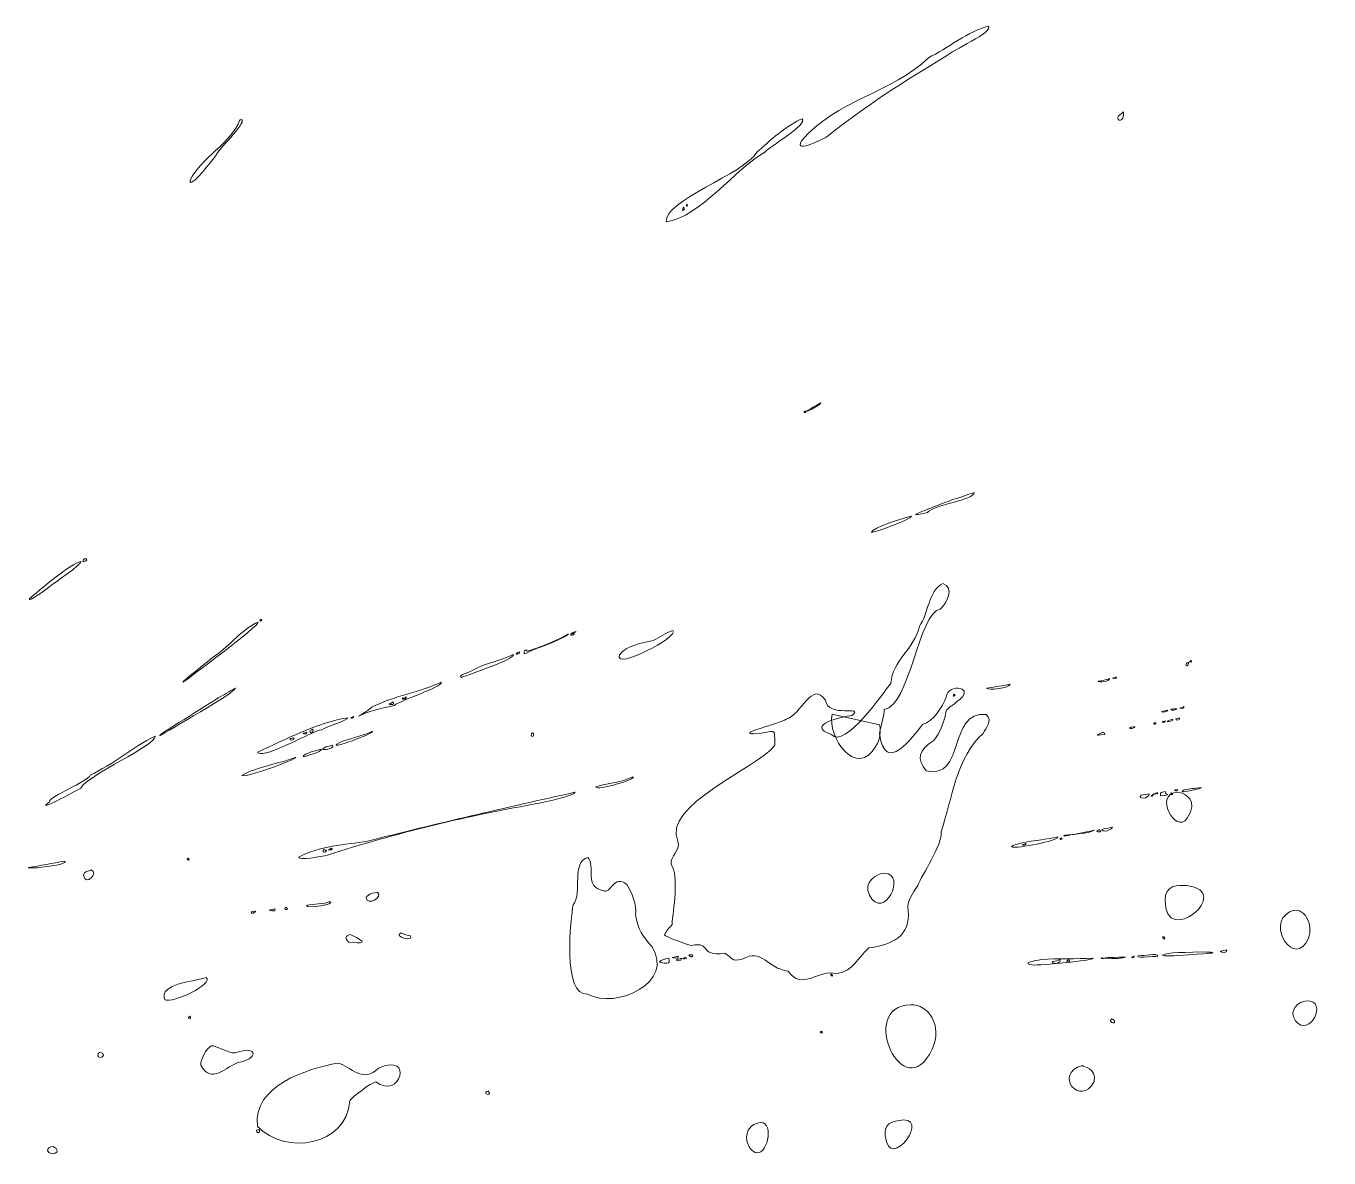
# Model space of a CAD drawing. Header units: inches. Extents: x 3.3 to 4.68, y 5.33 to 6.69.
# Drawn here: x 3.5778 to 3.9693, y 6.346 to 6.686 of the extents above; entities that cross this region are included whole.
import ezdxf

# ---------------------------------------------------------------- set-up
doc = ezdxf.new("R2010")
doc.units = ezdxf.units.IN
doc.header["$MEASUREMENT"] = 0
doc.layers.add('Layer 1', color=7, linetype='Continuous')

msp = doc.modelspace()

# ---------------------------------------------------------------- linework, layer by layer
at = {"layer": 'Layer 1', "lineweight": 0}
for points, knots in [([(3.86694, 6.68605), (3.86137, 6.6847), (3.85441, 6.67917), (3.84901, 6.67653), (3.83794, 6.66587), (3.82122, 6.6638), (3.81087, 6.6516), (3.80838, 6.64727), (3.81818, 6.6527), (3.81843, 6.65274), (3.82986, 6.66198), (3.84189, 6.66959), (3.85441, 6.67706), (3.85555, 6.67852), (3.86906, 6.68439), (3.86694, 6.68605), (3.86694, 6.68605), (3.86694, 6.68605), (3.86694, 6.68605)], [0, 0, 0, 0, 1, 1, 1, 2, 2, 2, 3, 3, 3, 4, 4, 4, 5, 5, 5, 6, 6, 6, 6]), ([(3.90757, 6.66027), (3.90746, 6.66006), (3.90668, 6.65957), (3.90603, 6.65895), (3.90525, 6.65734), (3.90799, 6.65702), (3.90757, 6.66027), (3.90757, 6.66027), (3.90757, 6.66027), (3.90757, 6.66027)], [0, 0, 0, 0, 1, 1, 1, 2, 2, 2, 3, 3, 3, 3]), ([(3.64259, 6.65798), (3.64242, 6.65788), (3.64223, 6.65788), (3.64209, 6.65785), (3.6397, 6.6511), (3.63014, 6.6463), (3.62709, 6.63968), (3.62674, 6.6366), (3.63417, 6.64629), (3.63496, 6.6473), (3.63483, 6.64833), (3.64412, 6.65679), (3.64259, 6.65798), (3.64259, 6.65798), (3.64259, 6.65798), (3.64259, 6.65798)], [0, 0, 0, 0, 1, 1, 1, 2, 2, 2, 3, 3, 3, 4, 4, 4, 5, 5, 5, 5]), ([(3.81104, 6.6582), (3.80703, 6.65664), (3.80073, 6.65126), (3.79743, 6.64815), (3.79362, 6.64156), (3.76941, 6.63357), (3.77018, 6.62727), (3.7803, 6.62852), (3.79104, 6.64335), (3.79985, 6.6482), (3.80104, 6.64973), (3.81302, 6.65667), (3.81104, 6.6582), (3.81104, 6.6582), (3.81104, 6.6582), (3.81104, 6.6582)], [0, 0, 0, 0, 1, 1, 1, 2, 2, 2, 3, 3, 3, 4, 4, 4, 5, 5, 5, 5]), ([(3.77536, 6.63161), (3.77525, 6.63152), (3.77525, 6.63152), (3.77504, 6.63063), (3.77563, 6.63051), (3.77573, 6.63131), (3.77536, 6.63161), (3.77536, 6.63161), (3.77536, 6.63161), (3.77536, 6.63161)], [0, 0, 0, 0, 1, 1, 1, 2, 2, 2, 3, 3, 3, 3]), ([(3.77646, 6.63252), (3.77595, 6.6322), (3.7763, 6.63145), (3.77661, 6.63227), (3.77652, 6.63241), (3.77646, 6.63245), (3.77646, 6.63252), (3.77646, 6.63252), (3.77646, 6.63252), (3.77646, 6.63252)], [0, 0, 0, 0, 1, 1, 1, 2, 2, 2, 3, 3, 3, 3]), ([(3.81668, 6.57286), (3.81599, 6.57258), (3.81003, 6.56908), (3.81382, 6.57086), (3.81437, 6.57124), (3.81669, 6.57254), (3.81668, 6.57286), (3.81668, 6.57286), (3.81668, 6.57286), (3.81668, 6.57286)], [0, 0, 0, 0, 1, 1, 1, 2, 2, 2, 3, 3, 3, 3]), ([(3.81203, 6.57042), (3.81123, 6.57006), (3.81174, 6.56966), (3.81228, 6.57013), (3.81226, 6.57031), (3.81226, 6.57031), (3.81203, 6.57042), (3.81203, 6.57042), (3.81203, 6.57042), (3.81203, 6.57042)], [0, 0, 0, 0, 1, 1, 1, 2, 2, 2, 3, 3, 3, 3]), ([(3.86268, 6.54588), (3.8606, 6.54523), (3.85838, 6.54435), (3.85623, 6.54376), (3.85516, 6.54331), (3.83801, 6.53716), (3.84866, 6.53994), (3.85037, 6.54212), (3.86292, 6.54374), (3.86268, 6.54588), (3.86268, 6.54588), (3.86268, 6.54588), (3.86268, 6.54588)], [0, 0, 0, 0, 1, 1, 1, 2, 2, 2, 3, 3, 3, 4, 4, 4, 4]), ([(3.84391, 6.53881), (3.84246, 6.53849), (3.83169, 6.53539), (3.83188, 6.53384), (3.83279, 6.53402), (3.8438, 6.53769), (3.84391, 6.53881), (3.84391, 6.53881), (3.84391, 6.53881), (3.84391, 6.53881)], [0, 0, 0, 0, 1, 1, 1, 2, 2, 2, 3, 3, 3, 3]), ([(3.59428, 6.52517), (3.59158, 6.52487), (3.5812, 6.51613), (3.57883, 6.514), (3.5778, 6.5123), (3.5851, 6.51771), (3.5855, 6.51817), (3.58561, 6.51826), (3.59492, 6.52456), (3.59428, 6.52517), (3.59428, 6.52517), (3.59428, 6.52517), (3.59428, 6.52517)], [0, 0, 0, 0, 1, 1, 1, 2, 2, 2, 3, 3, 3, 4, 4, 4, 4]), ([(3.59584, 6.52612), (3.5945, 6.52569), (3.59452, 6.52458), (3.59603, 6.52562), (3.59595, 6.5258), (3.59585, 6.52599), (3.59584, 6.52612), (3.59584, 6.52612), (3.59584, 6.52612), (3.59584, 6.52612)], [0, 0, 0, 0, 1, 1, 1, 2, 2, 2, 3, 3, 3, 3]), ([(3.85335, 6.51859), (3.84886, 6.51647), (3.84901, 6.50931), (3.84625, 6.50573), (3.84496, 6.49917), (3.83807, 6.49525), (3.83769, 6.48861), (3.83533, 6.48555), (3.82369, 6.4687), (3.81985, 6.47317), (3.81173, 6.47605), (3.82304, 6.4787), (3.82598, 6.47887), (3.83, 6.48213), (3.81874, 6.47797), (3.81805, 6.48348), (3.81392, 6.48969), (3.81078, 6.47896), (3.80619, 6.47776), (3.80419, 6.47644), (3.79144, 6.47348), (3.79639, 6.47335), (3.80363, 6.47401), (3.80253, 6.47591), (3.80286, 6.46996), (3.79758, 6.46319), (3.76864, 6.45177), (3.77371, 6.44113), (3.77447, 6.43808), (3.77135, 6.43683), (3.77166, 6.43419), (3.77412, 6.43073), (3.77224, 6.42042), (3.77192, 6.41612), (3.77116, 6.41509), (3.7702, 6.41418), (3.76963, 6.41298), (3.76965, 6.41266), (3.77652, 6.40988), (3.77766, 6.40984), (3.78436, 6.41099), (3.77951, 6.40644), (3.78775, 6.40746), (3.7902, 6.40627), (3.78952, 6.40479), (3.79302, 6.40569), (3.79909, 6.4092), (3.80036, 6.40289), (3.80679, 6.40213), (3.81098, 6.3958), (3.81638, 6.40317), (3.82119, 6.40126), (3.82693, 6.40237), (3.82728, 6.40584), (3.83103, 6.40906), (3.83785, 6.40991), (3.8438, 6.41263), (3.84285, 6.42033), (3.8425, 6.42331), (3.84416, 6.42537), (3.84583, 6.42782), (3.84699, 6.43119), (3.85324, 6.44005), (3.85278, 6.44396), (3.85604, 6.45377), (3.85749, 6.46666), (3.86546, 6.47351), (3.86594, 6.47488), (3.8686, 6.47737), (3.86628, 6.4792), (3.85484, 6.48055), (3.86013, 6.45947), (3.84833, 6.46229), (3.84527, 6.46585), (3.84611, 6.46859), (3.85064, 6.47141), (3.85261, 6.47416), (3.85318, 6.47593), (3.85415, 6.47915), (3.85418, 6.48159), (3.85616, 6.48145), (3.85742, 6.48305), (3.86399, 6.48741), (3.85467, 6.48882), (3.85434, 6.48445), (3.85304, 6.48132), (3.85076, 6.47736), (3.84715, 6.47619), (3.84433, 6.4726), (3.83587, 6.46077), (3.83432, 6.47341), (3.83438, 6.47506), (3.83586, 6.47952), (3.83571, 6.48075), (3.84342, 6.48172), (3.84604, 6.51008), (3.85253, 6.51087), (3.85448, 6.51267), (3.85699, 6.51734), (3.85335, 6.51859), (3.85335, 6.51859), (3.85335, 6.51859), (3.85335, 6.51859)], [0, 0, 0, 0, 1, 1, 1, 2, 2, 2, 3, 3, 3, 4, 4, 4, 5, 5, 5, 6, 6, 6, 7, 7, 7, 8, 8, 8, 9, 9, 9, 10, 10, 10, 11, 11, 11, 12, 12, 12, 13, 13, 13, 14, 14, 14, 15, 15, 15, 16, 16, 16, 17, 17, 17, 18, 18, 18, 19, 19, 19, 20, 20, 20, 21, 21, 21, 22, 22, 22, 23, 23, 23, 24, 24, 24, 25, 25, 25, 26, 26, 26, 27, 27, 27, 28, 28, 28, 29, 29, 29, 30, 30, 30, 31, 31, 31, 32, 32, 32, 33, 33, 33, 34, 34, 34, 34]), ([(3.64846, 6.50787), (3.64775, 6.50759), (3.64811, 6.50684), (3.64864, 6.50751), (3.64856, 6.5076), (3.64846, 6.50773), (3.64846, 6.50787), (3.64846, 6.50787), (3.64846, 6.50787), (3.64846, 6.50787)], [0, 0, 0, 0, 1, 1, 1, 2, 2, 2, 3, 3, 3, 3]), ([(3.64758, 6.50695), (3.64338, 6.5054), (3.6387, 6.49961), (3.63468, 6.49695), (3.63402, 6.49639), (3.62423, 6.4888), (3.62493, 6.4889), (3.62652, 6.48992), (3.64772, 6.50581), (3.64758, 6.50695), (3.64758, 6.50695), (3.64758, 6.50695), (3.64758, 6.50695)], [0, 0, 0, 0, 1, 1, 1, 2, 2, 2, 3, 3, 3, 4, 4, 4, 4]), ([(3.74086, 6.50349), (3.73786, 6.50153), (3.73074, 6.49888), (3.72841, 6.4982), (3.72781, 6.49984), (3.7263, 6.49595), (3.72906, 6.49816), (3.7305, 6.49873), (3.74095, 6.50252), (3.74086, 6.50349), (3.74086, 6.50349), (3.74086, 6.50349), (3.74086, 6.50349)], [0, 0, 0, 0, 1, 1, 1, 2, 2, 2, 3, 3, 3, 4, 4, 4, 4]), ([(3.74288, 6.50414), (3.74067, 6.50334), (3.74147, 6.50264), (3.74262, 6.5034), (3.74041, 6.50363), (3.74388, 6.50394), (3.74288, 6.50414), (3.74288, 6.50414), (3.74288, 6.50414), (3.74288, 6.50414)], [0, 0, 0, 0, 1, 1, 1, 2, 2, 2, 3, 3, 3, 3]), ([(3.77219, 6.50441), (3.76995, 6.50381), (3.76836, 6.50242), (3.7663, 6.50144), (3.76279, 6.50068), (3.75833, 6.49999), (3.75612, 6.49714), (3.75437, 6.49219), (3.77431, 6.50274), (3.77219, 6.50441), (3.77219, 6.50441), (3.77219, 6.50441), (3.77219, 6.50441)], [0, 0, 0, 0, 1, 1, 1, 2, 2, 2, 3, 3, 3, 4, 4, 4, 4]), ([(3.72431, 6.49723), (3.72055, 6.49545), (3.71612, 6.49464), (3.71242, 6.49276), (3.7119, 6.49208), (3.70704, 6.4909), (3.70865, 6.49036), (3.71128, 6.49134), (3.72447, 6.49574), (3.72431, 6.49723), (3.72431, 6.49723), (3.72431, 6.49723), (3.72431, 6.49723)], [0, 0, 0, 0, 1, 1, 1, 2, 2, 2, 3, 3, 3, 4, 4, 4, 4]), ([(3.72617, 6.49806), (3.72579, 6.49788), (3.72542, 6.4977), (3.72511, 6.49759), (3.72493, 6.49698), (3.72628, 6.49729), (3.72617, 6.49806), (3.72617, 6.49806), (3.72617, 6.49806), (3.72617, 6.49806)], [0, 0, 0, 0, 1, 1, 1, 2, 2, 2, 3, 3, 3, 3]), ([(3.92796, 6.49555), (3.92779, 6.49533), (3.9276, 6.49519), (3.92742, 6.49504), (3.92806, 6.49472), (3.92805, 6.49484), (3.92796, 6.49555), (3.92796, 6.49555), (3.92796, 6.49555), (3.92796, 6.49555)], [0, 0, 0, 0, 1, 1, 1, 2, 2, 2, 3, 3, 3, 3]), ([(3.9271, 6.49493), (3.92661, 6.49468), (3.92631, 6.49451), (3.92636, 6.49399), (3.92704, 6.49346), (3.92715, 6.4946), (3.9271, 6.49493), (3.9271, 6.49493), (3.9271, 6.49493), (3.9271, 6.49493)], [0, 0, 0, 0, 1, 1, 1, 2, 2, 2, 3, 3, 3, 3]), ([(3.70262, 6.48891), (3.69655, 6.48602), (3.68814, 6.48474), (3.68168, 6.48138), (3.67546, 6.47651), (3.67575, 6.47932), (3.68849, 6.48195), (3.69038, 6.48355), (3.7028, 6.4874), (3.70262, 6.48891), (3.70262, 6.48891), (3.70262, 6.48891), (3.70262, 6.48891)], [0, 0, 0, 0, 1, 1, 1, 2, 2, 2, 3, 3, 3, 4, 4, 4, 4]), ([(3.87354, 6.48828), (3.87278, 6.48808), (3.87278, 6.48808), (3.86644, 6.48715), (3.86656, 6.48619), (3.87367, 6.48727), (3.87354, 6.48828), (3.87354, 6.48828), (3.87354, 6.48828), (3.87354, 6.48828)], [0, 0, 0, 0, 1, 1, 1, 2, 2, 2, 3, 3, 3, 3]), ([(3.90336, 6.49), (3.90234, 6.4895), (3.90106, 6.48939), (3.89996, 6.48926), (3.90001, 6.48881), (3.90347, 6.4891), (3.90336, 6.49), (3.90336, 6.49), (3.90336, 6.49), (3.90336, 6.49)], [0, 0, 0, 0, 1, 1, 1, 2, 2, 2, 3, 3, 3, 3]), ([(3.90553, 6.49046), (3.90507, 6.49036), (3.90469, 6.49023), (3.90432, 6.49013), (3.90436, 6.48992), (3.90564, 6.48963), (3.90553, 6.49046), (3.90553, 6.49046), (3.90553, 6.49046), (3.90553, 6.49046)], [0, 0, 0, 0, 1, 1, 1, 2, 2, 2, 3, 3, 3, 3]), ([(3.64069, 6.48715), (3.63889, 6.48627), (3.63725, 6.48502), (3.63553, 6.4842), (3.63273, 6.4823), (3.61686, 6.47269), (3.61797, 6.47283), (3.6201, 6.47415), (3.64084, 6.48585), (3.64069, 6.48715), (3.64069, 6.48715), (3.64069, 6.48715), (3.64069, 6.48715)], [0, 0, 0, 0, 1, 1, 1, 2, 2, 2, 3, 3, 3, 4, 4, 4, 4]), ([(3.69204, 6.48448), (3.69179, 6.48433), (3.69164, 6.48417), (3.69142, 6.48409), (3.68971, 6.48426), (3.69221, 6.48319), (3.69204, 6.48448), (3.69204, 6.48448), (3.69204, 6.48448), (3.69204, 6.48448)], [0, 0, 0, 0, 1, 1, 1, 2, 2, 2, 3, 3, 3, 3]), ([(3.85666, 6.48528), (3.85659, 6.48523), (3.85638, 6.48499), (3.8564, 6.48473), (3.85739, 6.48486), (3.85691, 6.48492), (3.85666, 6.48528), (3.85666, 6.48528), (3.85666, 6.48528), (3.85666, 6.48528)], [0, 0, 0, 0, 1, 1, 1, 2, 2, 2, 3, 3, 3, 3]), ([(3.68795, 6.48299), (3.6877, 6.48277), (3.68753, 6.48262), (3.68735, 6.48246), (3.68561, 6.48225), (3.68939, 6.48184), (3.68795, 6.48299), (3.68795, 6.48299), (3.68795, 6.48299), (3.68795, 6.48299)], [0, 0, 0, 0, 1, 1, 1, 2, 2, 2, 3, 3, 3, 3]), ([(3.92093, 6.48054), (3.92029, 6.48038), (3.91964, 6.48024), (3.91908, 6.48012), (3.91914, 6.47965), (3.92097, 6.48009), (3.92093, 6.48054), (3.92093, 6.48054), (3.92093, 6.48054), (3.92093, 6.48054)], [0, 0, 0, 0, 1, 1, 1, 2, 2, 2, 3, 3, 3, 3]), ([(3.92357, 6.48105), (3.92297, 6.48091), (3.9224, 6.48084), (3.92186, 6.48077), (3.92196, 6.48013), (3.92362, 6.4806), (3.92357, 6.48105), (3.92357, 6.48105), (3.92357, 6.48105), (3.92357, 6.48105)], [0, 0, 0, 0, 1, 1, 1, 2, 2, 2, 3, 3, 3, 3]), ([(3.92573, 6.48157), (3.92529, 6.4814), (3.9249, 6.48128), (3.92453, 6.48116), (3.92455, 6.48111), (3.9262, 6.4808), (3.92573, 6.48157), (3.92573, 6.48157), (3.92573, 6.48157), (3.92573, 6.48157)], [0, 0, 0, 0, 1, 1, 1, 2, 2, 2, 3, 3, 3, 3]), ([(3.67437, 6.47822), (3.66498, 6.47654), (3.65606, 6.47187), (3.64746, 6.46792), (3.64743, 6.46772), (3.64743, 6.46759), (3.64771, 6.46762), (3.64967, 6.46608), (3.66389, 6.47427), (3.66664, 6.47464), (3.66793, 6.47558), (3.67479, 6.47755), (3.67437, 6.47822), (3.67437, 6.47822), (3.67437, 6.47822), (3.67437, 6.47822)], [0, 0, 0, 0, 1, 1, 1, 2, 2, 2, 3, 3, 3, 4, 4, 4, 5, 5, 5, 5]), ([(3.67627, 6.47858), (3.67593, 6.47847), (3.6756, 6.47837), (3.67536, 6.47827), (3.6754, 6.47776), (3.67628, 6.47833), (3.67627, 6.47858), (3.67627, 6.47858), (3.67627, 6.47858), (3.67627, 6.47858)], [0, 0, 0, 0, 1, 1, 1, 2, 2, 2, 3, 3, 3, 3]), ([(3.8332, 6.46965), (3.83453, 6.4719), (3.83474, 6.47409), (3.83432, 6.4761), (3.83432, 6.4761), (3.82005, 6.47932), (3.82005, 6.47932), (3.81841, 6.47231), (3.82746, 6.45978), (3.8332, 6.46965)], [0, 0, 0, 0, 1, 1, 1, 2, 2, 2, 3, 3, 3, 3]), ([(3.9171, 6.47676), (3.91635, 6.47641), (3.91686, 6.47601), (3.91734, 6.47647), (3.9173, 6.47666), (3.9173, 6.47666), (3.9171, 6.47676), (3.9171, 6.47676), (3.9171, 6.47676), (3.9171, 6.47676)], [0, 0, 0, 0, 1, 1, 1, 2, 2, 2, 3, 3, 3, 3]), ([(3.92019, 6.47728), (3.91988, 6.47719), (3.91956, 6.47708), (3.91924, 6.47704), (3.91901, 6.47673), (3.92027, 6.4767), (3.92019, 6.47728), (3.92019, 6.47728), (3.92019, 6.47728), (3.92019, 6.47728)], [0, 0, 0, 0, 1, 1, 1, 2, 2, 2, 3, 3, 3, 3]), ([(3.92243, 6.47776), (3.92219, 6.47773), (3.92074, 6.47736), (3.92076, 6.47709), (3.92129, 6.47709), (3.92253, 6.47712), (3.92243, 6.47776), (3.92243, 6.47776), (3.92243, 6.47776), (3.92243, 6.47776)], [0, 0, 0, 0, 1, 1, 1, 2, 2, 2, 3, 3, 3, 3]), ([(3.92451, 6.47815), (3.92407, 6.47802), (3.92368, 6.47793), (3.92329, 6.47786), (3.923, 6.47751), (3.92463, 6.47729), (3.92451, 6.47815), (3.92451, 6.47815), (3.92451, 6.47815), (3.92451, 6.47815)], [0, 0, 0, 0, 1, 1, 1, 2, 2, 2, 3, 3, 3, 3]), ([(3.61659, 6.47266), (3.60993, 6.46954), (3.60379, 6.46402), (3.59711, 6.46103), (3.59638, 6.45896), (3.58466, 6.45463), (3.58489, 6.45299), (3.57974, 6.44921), (3.59271, 6.45616), (3.59424, 6.45712), (3.59654, 6.46116), (3.61693, 6.46998), (3.61659, 6.47266), (3.61659, 6.47266), (3.61659, 6.47266), (3.61659, 6.47266)], [0, 0, 0, 0, 1, 1, 1, 2, 2, 2, 3, 3, 3, 4, 4, 4, 5, 5, 5, 5]), ([(3.65834, 6.47222), (3.65796, 6.47211), (3.65757, 6.47198), (3.65719, 6.47195), (3.65671, 6.47135), (3.65845, 6.47137), (3.65834, 6.47222), (3.65834, 6.47222), (3.65834, 6.47222), (3.65834, 6.47222)], [0, 0, 0, 0, 1, 1, 1, 2, 2, 2, 3, 3, 3, 3]), ([(3.66222, 6.47388), (3.66191, 6.47371), (3.66191, 6.47371), (3.66111, 6.47362), (3.661, 6.47314), (3.66229, 6.47323), (3.66222, 6.47388), (3.66222, 6.47388), (3.66222, 6.47388), (3.66222, 6.47388)], [0, 0, 0, 0, 1, 1, 1, 2, 2, 2, 3, 3, 3, 3]), ([(3.66387, 6.47476), (3.66332, 6.47449), (3.66332, 6.47449), (3.66305, 6.47419), (3.66313, 6.47327), (3.66462, 6.47418), (3.66387, 6.47476), (3.66387, 6.47476), (3.66387, 6.47476), (3.66387, 6.47476)], [0, 0, 0, 0, 1, 1, 1, 2, 2, 2, 3, 3, 3, 3]), ([(3.68193, 6.47416), (3.67917, 6.47301), (3.67604, 6.47212), (3.6732, 6.47129), (3.66492, 6.46737), (3.68205, 6.47317), (3.68193, 6.47416), (3.68193, 6.47416), (3.68193, 6.47416), (3.68193, 6.47416)], [0, 0, 0, 0, 1, 1, 1, 2, 2, 2, 3, 3, 3, 3]), ([(3.72991, 6.4737), (3.72891, 6.47285), (3.73047, 6.47186), (3.73028, 6.47355), (3.73013, 6.47359), (3.72997, 6.47365), (3.72991, 6.4737), (3.72991, 6.4737), (3.72991, 6.4737), (3.72991, 6.4737)], [0, 0, 0, 0, 1, 1, 1, 2, 2, 2, 3, 3, 3, 3]), ([(3.9012, 6.47381), (3.9003, 6.47324), (3.89811, 6.4727), (3.90203, 6.47319), (3.9018, 6.47363), (3.90194, 6.47391), (3.9012, 6.47381), (3.9012, 6.47381), (3.9012, 6.47381), (3.9012, 6.47381)], [0, 0, 0, 0, 1, 1, 1, 2, 2, 2, 3, 3, 3, 3]), ([(3.9101, 6.47544), (3.90971, 6.47531), (3.90945, 6.47542), (3.90949, 6.47496), (3.91075, 6.475), (3.91191, 6.47566), (3.9101, 6.47544), (3.9101, 6.47544), (3.9101, 6.47544), (3.9101, 6.47544)], [0, 0, 0, 0, 1, 1, 1, 2, 2, 2, 3, 3, 3, 3]), ([(3.66659, 6.46882), (3.6657, 6.46857), (3.66096, 6.46748), (3.66108, 6.46657), (3.66158, 6.46657), (3.66669, 6.46792), (3.66659, 6.46882), (3.66659, 6.46882), (3.66659, 6.46882), (3.66659, 6.46882)], [0, 0, 0, 0, 1, 1, 1, 2, 2, 2, 3, 3, 3, 3]), ([(3.66992, 6.47004), (3.66885, 6.46963), (3.66885, 6.46963), (3.66787, 6.46946), (3.66471, 6.46795), (3.67098, 6.46877), (3.66992, 6.47004), (3.66992, 6.47004), (3.66992, 6.47004), (3.66992, 6.47004)], [0, 0, 0, 0, 1, 1, 1, 2, 2, 2, 3, 3, 3, 3]), ([(3.65887, 6.46636), (3.65359, 6.46433), (3.64754, 6.46364), (3.64262, 6.46091), (3.64327, 6.45995), (3.65951, 6.46585), (3.65887, 6.46636), (3.65887, 6.46636), (3.65887, 6.46636), (3.65887, 6.46636)], [0, 0, 0, 0, 1, 1, 1, 2, 2, 2, 3, 3, 3, 3]), ([(3.76019, 6.46052), (3.75713, 6.45888), (3.75235, 6.45844), (3.74904, 6.45751), (3.74889, 6.45602), (3.76181, 6.45992), (3.76019, 6.46052), (3.76019, 6.46052), (3.76019, 6.46052), (3.76019, 6.46052)], [0, 0, 0, 0, 1, 1, 1, 2, 2, 2, 3, 3, 3, 3]), ([(3.92361, 6.45664), (3.92329, 6.4566), (3.92303, 6.45658), (3.92278, 6.45652), (3.92323, 6.45599), (3.92424, 6.45645), (3.92361, 6.45664), (3.92361, 6.45664), (3.92361, 6.45664), (3.92361, 6.45664)], [0, 0, 0, 0, 1, 1, 1, 2, 2, 2, 3, 3, 3, 3]), ([(3.92948, 6.45711), (3.92852, 6.45685), (3.92529, 6.4569), (3.92537, 6.45613), (3.92383, 6.45541), (3.935, 6.45777), (3.92948, 6.45711), (3.92948, 6.45711), (3.92948, 6.45711), (3.92948, 6.45711)], [0, 0, 0, 0, 1, 1, 1, 2, 2, 2, 3, 3, 3, 3]), ([(3.7428, 6.45585), (3.72196, 6.45119), (3.70114, 6.44649), (3.68042, 6.44111), (3.67381, 6.44016), (3.6657, 6.43962), (3.65979, 6.43638), (3.65957, 6.43511), (3.66678, 6.4367), (3.66835, 6.43691), (3.68821, 6.44345), (3.71148, 6.44904), (3.73212, 6.45256), (3.73334, 6.45285), (3.74291, 6.4549), (3.7428, 6.45585), (3.7428, 6.45585), (3.7428, 6.45585), (3.7428, 6.45585)], [0, 0, 0, 0, 1, 1, 1, 2, 2, 2, 3, 3, 3, 4, 4, 4, 5, 5, 5, 6, 6, 6, 6]), ([(3.91535, 6.45536), (3.91452, 6.45517), (3.91375, 6.45509), (3.91295, 6.455), (3.91147, 6.45374), (3.91528, 6.45376), (3.91535, 6.45536), (3.91535, 6.45536), (3.91535, 6.45536), (3.91535, 6.45536)], [0, 0, 0, 0, 1, 1, 1, 2, 2, 2, 3, 3, 3, 3]), ([(3.91779, 6.45578), (3.91471, 6.4546), (3.91637, 6.45441), (3.9164, 6.45484), (3.91649, 6.45574), (3.91858, 6.45517), (3.91779, 6.45578), (3.91779, 6.45578), (3.91779, 6.45578), (3.91779, 6.45578)], [0, 0, 0, 0, 1, 1, 1, 2, 2, 2, 3, 3, 3, 3]), ([(3.92673, 6.44803), (3.9303, 6.4532), (3.92609, 6.45582), (3.92394, 6.4558), (3.91641, 6.45569), (3.92318, 6.44293), (3.92673, 6.44803)], [0, 0, 0, 0, 1, 1, 1, 2, 2, 2, 2]), ([(3.92007, 6.45608), (3.91893, 6.45566), (3.91852, 6.45613), (3.91871, 6.45479), (3.92228, 6.45521), (3.92021, 6.45484), (3.92007, 6.45608), (3.92007, 6.45608), (3.92007, 6.45608), (3.92007, 6.45608)], [0, 0, 0, 0, 1, 1, 1, 2, 2, 2, 3, 3, 3, 3]), ([(3.92201, 6.45565), (3.92112, 6.45508), (3.92243, 6.45498), (3.92238, 6.45544), (3.92224, 6.45553), (3.92209, 6.45559), (3.92201, 6.45565), (3.92201, 6.45565), (3.92201, 6.45565), (3.92201, 6.45565)], [0, 0, 0, 0, 1, 1, 1, 2, 2, 2, 3, 3, 3, 3]), ([(3.90408, 6.44539), (3.90313, 6.44509), (3.90203, 6.44481), (3.90104, 6.4447), (3.90203, 6.44318), (3.90516, 6.44554), (3.90408, 6.44539), (3.90408, 6.44539), (3.90408, 6.44539), (3.90408, 6.44539)], [0, 0, 0, 0, 1, 1, 1, 2, 2, 2, 3, 3, 3, 3]), ([(3.88786, 6.44241), (3.88529, 6.44176), (3.87379, 6.44059), (3.8739, 6.43944), (3.87577, 6.4388), (3.88798, 6.4413), (3.88786, 6.44241), (3.88786, 6.44241), (3.88786, 6.44241), (3.88786, 6.44241)], [0, 0, 0, 0, 1, 1, 1, 2, 2, 2, 3, 3, 3, 3]), ([(3.89891, 6.44442), (3.89661, 6.44335), (3.89273, 6.44327), (3.89001, 6.44297), (3.88751, 6.44195), (3.89912, 6.44452), (3.89891, 6.44442), (3.89891, 6.44442), (3.89891, 6.44442), (3.89891, 6.44442)], [0, 0, 0, 0, 1, 1, 1, 2, 2, 2, 3, 3, 3, 3]), ([(3.889, 6.44213), (3.88882, 6.44206), (3.88863, 6.44196), (3.88848, 6.44195), (3.88859, 6.44105), (3.88953, 6.44221), (3.889, 6.44213), (3.889, 6.44213), (3.889, 6.44213), (3.889, 6.44213)], [0, 0, 0, 0, 1, 1, 1, 2, 2, 2, 3, 3, 3, 3]), ([(3.90042, 6.44461), (3.89914, 6.44419), (3.89944, 6.44383), (3.90068, 6.444), (3.90091, 6.44428), (3.90046, 6.44423), (3.90042, 6.44461), (3.90042, 6.44461), (3.90042, 6.44461), (3.90042, 6.44461)], [0, 0, 0, 0, 1, 1, 1, 2, 2, 2, 3, 3, 3, 3]), ([(3.66743, 6.43865), (3.66631, 6.43792), (3.66791, 6.43732), (3.6681, 6.43848), (3.66787, 6.43831), (3.66759, 6.43848), (3.66743, 6.43865), (3.66743, 6.43865), (3.66743, 6.43865), (3.66743, 6.43865)], [0, 0, 0, 0, 1, 1, 1, 2, 2, 2, 3, 3, 3, 3]), ([(3.66961, 6.43905), (3.66923, 6.43887), (3.66895, 6.4387), (3.66863, 6.43855), (3.66903, 6.43837), (3.67037, 6.43867), (3.66961, 6.43905), (3.66961, 6.43905), (3.66961, 6.43905), (3.66961, 6.43905)], [0, 0, 0, 0, 1, 1, 1, 2, 2, 2, 3, 3, 3, 3]), ([(3.87835, 6.4405), (3.87796, 6.44033), (3.87758, 6.44021), (3.87725, 6.4401), (3.87702, 6.43981), (3.87843, 6.43985), (3.87835, 6.4405), (3.87835, 6.4405), (3.87835, 6.4405), (3.87835, 6.4405)], [0, 0, 0, 0, 1, 1, 1, 2, 2, 2, 3, 3, 3, 3]), ([(3.58945, 6.43515), (3.58576, 6.43448), (3.58209, 6.43382), (3.5785, 6.43324), (3.57802, 6.43264), (3.59087, 6.43399), (3.58945, 6.43515), (3.58945, 6.43515), (3.58945, 6.43515), (3.58945, 6.43515)], [0, 0, 0, 0, 1, 1, 1, 2, 2, 2, 3, 3, 3, 3]), ([(3.62652, 6.43609), (3.62577, 6.4356), (3.62682, 6.4352), (3.62678, 6.43565), (3.62675, 6.43593), (3.62675, 6.43593), (3.62652, 6.43609), (3.62652, 6.43609), (3.62652, 6.43609), (3.62652, 6.43609)], [0, 0, 0, 0, 1, 1, 1, 2, 2, 2, 3, 3, 3, 3]), ([(3.74666, 6.43627), (3.74144, 6.43483), (3.74512, 6.42574), (3.74223, 6.42202), (3.7414, 6.41857), (3.73888, 6.39429), (3.74654, 6.39523), (3.75517, 6.39042), (3.77296, 6.39882), (3.76581, 6.40953), (3.76314, 6.41263), (3.76165, 6.41448), (3.76097, 6.41914), (3.76143, 6.4217), (3.75979, 6.42595), (3.75834, 6.42815), (3.75458, 6.43144), (3.75328, 6.42483), (3.75132, 6.42635), (3.74536, 6.42709), (3.74906, 6.43373), (3.74666, 6.43627), (3.74666, 6.43627), (3.74666, 6.43627), (3.74666, 6.43627)], [0, 0, 0, 0, 1, 1, 1, 2, 2, 2, 3, 3, 3, 4, 4, 4, 5, 5, 5, 6, 6, 6, 7, 7, 7, 8, 8, 8, 8]), ([(3.59734, 6.4325), (3.59639, 6.43219), (3.5953, 6.43205), (3.59509, 6.43089), (3.59553, 6.42738), (3.59987, 6.4318), (3.59734, 6.4325), (3.59734, 6.4325), (3.59734, 6.4325), (3.59734, 6.4325)], [0, 0, 0, 0, 1, 1, 1, 2, 2, 2, 3, 3, 3, 3]), ([(3.83577, 6.43152), (3.83356, 6.43157), (3.82914, 6.42877), (3.83126, 6.42493), (3.83563, 6.41687), (3.84253, 6.43137), (3.83577, 6.43152)], [0, 0, 0, 0, 1, 1, 1, 2, 2, 2, 2]), ([(3.68343, 6.42583), (3.68221, 6.4256), (3.68072, 6.42541), (3.68001, 6.4242), (3.68034, 6.42147), (3.6853, 6.42434), (3.68343, 6.42583), (3.68343, 6.42583), (3.68343, 6.42583), (3.68343, 6.42583)], [0, 0, 0, 0, 1, 1, 1, 2, 2, 2, 3, 3, 3, 3]), ([(3.92007, 6.42348), (3.91996, 6.40844), (3.94124, 6.42622), (3.92658, 6.4278), (3.924, 6.42809), (3.92007, 6.4279), (3.92007, 6.42348)], [0, 0, 0, 0, 1, 1, 1, 2, 2, 2, 2]), ([(3.65573, 6.42128), (3.65518, 6.42056), (3.65645, 6.42032), (3.65639, 6.42095), (3.6562, 6.42094), (3.6561, 6.42112), (3.65573, 6.42128), (3.65573, 6.42128), (3.65573, 6.42128), (3.65573, 6.42128)], [0, 0, 0, 0, 1, 1, 1, 2, 2, 2, 3, 3, 3, 3]), ([(3.66896, 6.42302), (3.66755, 6.42213), (3.66404, 6.42237), (3.66206, 6.42185), (3.66166, 6.42076), (3.67141, 6.42216), (3.66896, 6.42302), (3.66896, 6.42302), (3.66896, 6.42302), (3.66896, 6.42302)], [0, 0, 0, 0, 1, 1, 1, 2, 2, 2, 3, 3, 3, 3]), ([(3.96316, 6.41197), (3.96482, 6.41579), (3.96189, 6.42225), (3.95749, 6.41988), (3.95037, 6.41609), (3.95904, 6.40264), (3.96316, 6.41197)], [0, 0, 0, 0, 1, 1, 1, 2, 2, 2, 2]), ([(3.6468, 6.42016), (3.64564, 6.41994), (3.64564, 6.41994), (3.6454, 6.41979), (3.64549, 6.41909), (3.64666, 6.41975), (3.6468, 6.42016), (3.6468, 6.42016), (3.6468, 6.42016), (3.6468, 6.42016)], [0, 0, 0, 0, 1, 1, 1, 2, 2, 2, 3, 3, 3, 3]), ([(3.65264, 6.42082), (3.65213, 6.4207), (3.65161, 6.42056), (3.65108, 6.42051), (3.65049, 6.42069), (3.6528, 6.41947), (3.65264, 6.42082), (3.65264, 6.42082), (3.65264, 6.42082), (3.65264, 6.42082)], [0, 0, 0, 0, 1, 1, 1, 2, 2, 2, 3, 3, 3, 3]), ([(3.69052, 6.41365), (3.68792, 6.41242), (3.69459, 6.41079), (3.69335, 6.41269), (3.69253, 6.41291), (3.69126, 6.41309), (3.69052, 6.41365), (3.69052, 6.41365), (3.69052, 6.41365), (3.69052, 6.41365)], [0, 0, 0, 0, 1, 1, 1, 2, 2, 2, 3, 3, 3, 3]), ([(3.6752, 6.41306), (3.67371, 6.41263), (3.6735, 6.41201), (3.67482, 6.41084), (3.67856, 6.41039), (3.68132, 6.41039), (3.6752, 6.41306), (3.6752, 6.41306), (3.6752, 6.41306), (3.6752, 6.41306)], [0, 0, 0, 0, 1, 1, 1, 2, 2, 2, 3, 3, 3, 3]), ([(3.9198, 6.41243), (3.91961, 6.41242), (3.91947, 6.41241), (3.91934, 6.41238), (3.91965, 6.41157), (3.92046, 6.41141), (3.9198, 6.41243), (3.9198, 6.41243), (3.9198, 6.41243), (3.9198, 6.41243)], [0, 0, 0, 0, 1, 1, 1, 2, 2, 2, 3, 3, 3, 3]), ([(3.77098, 6.40602), (3.77063, 6.40591), (3.76809, 6.40546), (3.76817, 6.40483), (3.77249, 6.40371), (3.7707, 6.40566), (3.77098, 6.40602), (3.77098, 6.40602), (3.77098, 6.40602), (3.77098, 6.40602)], [0, 0, 0, 0, 1, 1, 1, 2, 2, 2, 3, 3, 3, 3]), ([(3.7739, 6.40659), (3.77325, 6.40644), (3.77261, 6.4063), (3.77197, 6.40622), (3.77223, 6.40598), (3.77399, 6.40574), (3.7739, 6.40659), (3.7739, 6.40659), (3.7739, 6.40659), (3.7739, 6.40659)], [0, 0, 0, 0, 1, 1, 1, 2, 2, 2, 3, 3, 3, 3]), ([(3.77477, 6.40597), (3.77431, 6.40578), (3.77431, 6.40578), (3.77333, 6.40565), (3.77283, 6.405), (3.77489, 6.40505), (3.77477, 6.40597), (3.77477, 6.40597), (3.77477, 6.40597), (3.77477, 6.40597)], [0, 0, 0, 0, 1, 1, 1, 2, 2, 2, 3, 3, 3, 3]), ([(3.77603, 6.40631), (3.77573, 6.40615), (3.7754, 6.40598), (3.77509, 6.40587), (3.77512, 6.40566), (3.7769, 6.40563), (3.77603, 6.40631), (3.77603, 6.40631), (3.77603, 6.40631), (3.77603, 6.40631)], [0, 0, 0, 0, 1, 1, 1, 2, 2, 2, 3, 3, 3, 3]), ([(3.77745, 6.40702), (3.77726, 6.40701), (3.77714, 6.407), (3.777, 6.40697), (3.77751, 6.40559), (3.7792, 6.40724), (3.77745, 6.40702), (3.77745, 6.40702), (3.77745, 6.40702), (3.77745, 6.40702)], [0, 0, 0, 0, 1, 1, 1, 2, 2, 2, 3, 3, 3, 3]), ([(3.88284, 6.40558), (3.88097, 6.40529), (3.87622, 6.40436), (3.88076, 6.40392), (3.88501, 6.40405), (3.89996, 6.4055), (3.8984, 6.40603), (3.89332, 6.40562), (3.88798, 6.40607), (3.88284, 6.40558), (3.88284, 6.40558), (3.88284, 6.40558), (3.88284, 6.40558)], [0, 0, 0, 0, 1, 1, 1, 2, 2, 2, 3, 3, 3, 4, 4, 4, 4]), ([(3.88856, 6.40563), (3.8882, 6.40545), (3.8878, 6.40527), (3.88744, 6.40517), (3.88392, 6.40473), (3.88883, 6.40348), (3.88856, 6.40563), (3.88856, 6.40563), (3.88856, 6.40563), (3.88856, 6.40563)], [0, 0, 0, 0, 1, 1, 1, 2, 2, 2, 3, 3, 3, 3]), ([(3.89121, 6.40557), (3.88977, 6.40459), (3.89115, 6.40476), (3.8914, 6.40512), (3.8913, 6.40531), (3.89124, 6.40542), (3.89121, 6.40557), (3.89121, 6.40557), (3.89121, 6.40557), (3.89121, 6.40557)], [0, 0, 0, 0, 1, 1, 1, 2, 2, 2, 3, 3, 3, 3]), ([(3.90297, 6.40622), (3.89981, 6.40584), (3.90579, 6.40598), (3.90586, 6.40592), (3.91196, 6.40666), (3.90428, 6.40611), (3.90297, 6.40622), (3.90297, 6.40622), (3.90297, 6.40622), (3.90297, 6.40622)], [0, 0, 0, 0, 1, 1, 1, 2, 2, 2, 3, 3, 3, 3]), ([(3.90115, 6.40613), (3.90011, 6.40599), (3.90139, 6.40582), (3.90184, 6.40587), (3.9015, 6.40591), (3.90145, 6.40591), (3.90115, 6.40613), (3.90115, 6.40613), (3.90115, 6.40613), (3.90115, 6.40613)], [0, 0, 0, 0, 1, 1, 1, 2, 2, 2, 3, 3, 3, 3]), ([(3.91258, 6.40688), (3.90936, 6.40582), (3.9173, 6.40653), (3.91787, 6.4066), (3.91806, 6.40776), (3.91317, 6.40644), (3.91258, 6.40688), (3.91258, 6.40688), (3.91258, 6.40688), (3.91258, 6.40688)], [0, 0, 0, 0, 1, 1, 1, 2, 2, 2, 3, 3, 3, 3]), ([(3.91083, 6.40667), (3.91071, 6.40653), (3.91071, 6.40653), (3.91014, 6.40639), (3.91022, 6.40587), (3.91089, 6.4062), (3.91083, 6.40667), (3.91083, 6.40667), (3.91083, 6.40667), (3.91083, 6.40667)], [0, 0, 0, 0, 1, 1, 1, 2, 2, 2, 3, 3, 3, 3]), ([(3.9216, 6.40754), (3.91657, 6.40651), (3.9211, 6.40667), (3.92396, 6.40676), (3.93396, 6.40748), (3.93396, 6.40748), (3.93453, 6.40761), (3.9342, 6.40818), (3.92282, 6.40762), (3.9216, 6.40754), (3.9216, 6.40754), (3.9216, 6.40754), (3.9216, 6.40754)], [0, 0, 0, 0, 1, 1, 1, 2, 2, 2, 3, 3, 3, 4, 4, 4, 4]), ([(3.93869, 6.40855), (3.93802, 6.40838), (3.93738, 6.40824), (3.93671, 6.40809), (3.93707, 6.40754), (3.93884, 6.40742), (3.93869, 6.40855), (3.93869, 6.40855), (3.93869, 6.40855), (3.93869, 6.40855)], [0, 0, 0, 0, 1, 1, 1, 2, 2, 2, 3, 3, 3, 3]), ([(3.63194, 6.40021), (3.62873, 6.39898), (3.61759, 6.39845), (3.61948, 6.39348), (3.62195, 6.39227), (3.63436, 6.39836), (3.63194, 6.40021), (3.63194, 6.40021), (3.63194, 6.40021), (3.63194, 6.40021)], [0, 0, 0, 0, 1, 1, 1, 2, 2, 2, 3, 3, 3, 3]), ([(3.81981, 6.4012), (3.81965, 6.40119), (3.81961, 6.40119), (3.81954, 6.40118), (3.81996, 6.40023), (3.82053, 6.40052), (3.81981, 6.4012), (3.81981, 6.4012), (3.81981, 6.4012), (3.81981, 6.4012)], [0, 0, 0, 0, 1, 1, 1, 2, 2, 2, 3, 3, 3, 3]), ([(3.85006, 6.37862), (3.85339, 6.38581), (3.84889, 6.39221), (3.84366, 6.39202), (3.82732, 6.39145), (3.84165, 6.36069), (3.85006, 6.37862)], [0, 0, 0, 0, 1, 1, 1, 2, 2, 2, 2]), ([(3.95928, 6.38721), (3.96349, 6.38177), (3.96933, 6.39343), (3.96261, 6.39317), (3.96029, 6.39311), (3.95698, 6.39026), (3.95928, 6.38721)], [0, 0, 0, 0, 1, 1, 1, 2, 2, 2, 2]), ([(3.62698, 6.38855), (3.62588, 6.38802), (3.62732, 6.38755), (3.62725, 6.38799), (3.62724, 6.38826), (3.62724, 6.38826), (3.62698, 6.38855), (3.62698, 6.38855), (3.62698, 6.38855), (3.62698, 6.38855)], [0, 0, 0, 0, 1, 1, 1, 2, 2, 2, 3, 3, 3, 3]), ([(3.90408, 6.38778), (3.9029, 6.38705), (3.90504, 6.3858), (3.90488, 6.38716), (3.90464, 6.38746), (3.90464, 6.38746), (3.90408, 6.38778), (3.90408, 6.38778), (3.90408, 6.38778), (3.90408, 6.38778)], [0, 0, 0, 0, 1, 1, 1, 2, 2, 2, 3, 3, 3, 3]), ([(3.81687, 6.38403), (3.816, 6.38394), (3.81651, 6.38346), (3.8171, 6.38354), (3.81706, 6.38387), (3.81706, 6.38387), (3.81687, 6.38403), (3.81687, 6.38403), (3.81687, 6.38403), (3.81687, 6.38403)], [0, 0, 0, 0, 1, 1, 1, 2, 2, 2, 3, 3, 3, 3]), ([(3.63356, 6.3797), (3.63216, 6.37926), (3.63014, 6.37531), (3.63032, 6.37388), (3.63317, 6.36791), (3.63828, 6.37349), (3.64147, 6.37467), (3.64738, 6.37539), (3.64796, 6.38016), (3.64068, 6.37754), (3.63826, 6.37742), (3.63481, 6.37984), (3.63356, 6.3797), (3.63356, 6.3797), (3.63356, 6.3797), (3.63356, 6.3797)], [0, 0, 0, 0, 1, 1, 1, 2, 2, 2, 3, 3, 3, 4, 4, 4, 5, 5, 5, 5]), ([(3.60021, 6.3778), (3.59991, 6.37763), (3.59966, 6.37748), (3.59943, 6.37731), (3.5987, 6.37519), (3.60281, 6.37653), (3.60021, 6.3778), (3.60021, 6.3778), (3.60021, 6.3778), (3.60021, 6.3778)], [0, 0, 0, 0, 1, 1, 1, 2, 2, 2, 3, 3, 3, 3]), ([(3.67152, 6.3745), (3.66234, 6.37277), (3.64582, 6.36777), (3.64737, 6.35547), (3.6558, 6.3467), (3.67405, 6.34947), (3.6751, 6.36317), (3.67558, 6.36407), (3.68148, 6.36865), (3.68296, 6.36882), (3.69009, 6.36324), (3.69462, 6.37775), (3.68369, 6.37299), (3.6791, 6.36806), (3.6754, 6.37348), (3.67152, 6.3745), (3.67152, 6.3745), (3.67152, 6.3745), (3.67152, 6.3745)], [0, 0, 0, 0, 1, 1, 1, 2, 2, 2, 3, 3, 3, 4, 4, 4, 5, 5, 5, 6, 6, 6, 6]), ([(3.89529, 6.3738), (3.88624, 6.37112), (3.89468, 6.36115), (3.89883, 6.36891), (3.89956, 6.37315), (3.89535, 6.3732), (3.89529, 6.3738), (3.89529, 6.3738), (3.89529, 6.3738), (3.89529, 6.3738)], [0, 0, 0, 0, 1, 1, 1, 2, 2, 2, 3, 3, 3, 3]), ([(3.71669, 6.36606), (3.71644, 6.36598), (3.71619, 6.36587), (3.71594, 6.36577), (3.7156, 6.36476), (3.71791, 6.36484), (3.71669, 6.36606), (3.71669, 6.36606), (3.71669, 6.36606), (3.71669, 6.36606)], [0, 0, 0, 0, 1, 1, 1, 2, 2, 2, 3, 3, 3, 3]), ([(3.79652, 6.35599), (3.79236, 6.35379), (3.79484, 6.34688), (3.79807, 6.34759), (3.80126, 6.34829), (3.8028, 6.35933), (3.79652, 6.35599)], [0, 0, 0, 0, 1, 1, 1, 2, 2, 2, 2]), ([(3.83971, 6.35713), (3.83804, 6.35673), (3.83565, 6.35649), (3.83602, 6.35265), (3.83713, 6.34083), (3.85078, 6.3598), (3.83971, 6.35713)], [0, 0, 0, 0, 1, 1, 1, 2, 2, 2, 2]), ([(3.64779, 6.35456), (3.64753, 6.35448), (3.6473, 6.35438), (3.64704, 6.35428), (3.64723, 6.35273), (3.64852, 6.35402), (3.64779, 6.35456), (3.64779, 6.35456), (3.64779, 6.35456), (3.64779, 6.35456)], [0, 0, 0, 0, 1, 1, 1, 2, 2, 2, 3, 3, 3, 3]), ([(3.5859, 6.34943), (3.585, 6.34919), (3.58445, 6.34924), (3.58426, 6.34826), (3.58496, 6.34614), (3.58921, 6.3476), (3.5859, 6.34943), (3.5859, 6.34943), (3.5859, 6.34943), (3.5859, 6.34943)], [0, 0, 0, 0, 1, 1, 1, 2, 2, 2, 3, 3, 3, 3])]:
    msp.add_open_spline(points, degree=3, knots=knots, dxfattribs=at)

doc.saveas('drawing.dxf')
